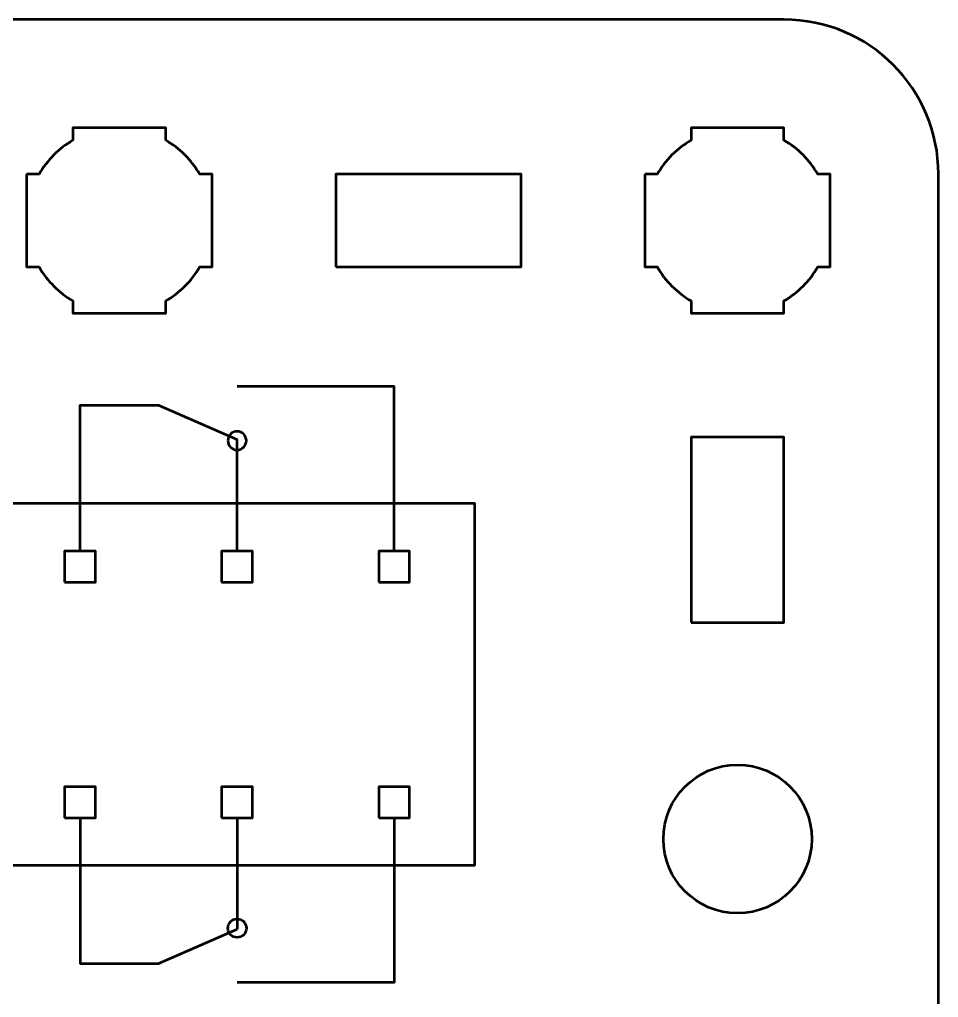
# Model space of a CAD drawing. Header units: centimetres. Extents: x -19.1 to -3.9, y -17.5 to -12.2.
# Drawn here: x -6.823 to -3.85, y -15.362 to -12.2 of the extents above; entities that cross this region are included whole.
import ezdxf

# ---------------------------------------------------------------- set-up
doc = ezdxf.new("R2010")
doc.units = ezdxf.units.CM
doc.header["$MEASUREMENT"] = 0
doc.layers.add('Layer 1', color=7, linetype='Continuous')

msp = doc.modelspace()

# ---------------------------------------------------------------- linework, layer by layer
at = {"layer": 'Layer 1', "lineweight": 53}
msp.add_lwpolyline([(-4.65, -14.15), (-4.35, -14.15), (-4.35, -13.55), (-4.65, -13.55), (-4.65, -14.15)], close=True, dxfattribs=at)
msp.add_ellipse((-4.5, -14.85), major_axis=(0, 0.24), ratio=1, dxfattribs=at)
for points, knots in [([(-9.15, -17), (-9.15, -17), (-9.15, -12.7), (-9.15, -12.7), (-9.15, -12.7), (-9.15, -12.42391), (-8.92609, -12.2), (-8.65, -12.2), (-8.65, -12.2), (-8.65, -12.2), (-4.35, -12.2), (-4.35, -12.2), (-4.35, -12.2), (-4.07391, -12.2), (-3.85, -12.42391), (-3.85, -12.7), (-3.85, -12.7), (-3.85, -12.7), (-3.85, -17), (-3.85, -17), (-3.85, -17), (-3.85, -17.27609), (-4.07391, -17.5), (-4.35, -17.5), (-4.35, -17.5), (-4.35, -17.5), (-8.65, -17.5), (-8.65, -17.5), (-8.65, -17.5), (-8.92609, -17.5), (-9.15, -17.27609), (-9.15, -17)], [0, 0, 0, 0, 0.125, 0.125, 0.125, 0.125, 0.25, 0.25, 0.25, 0.25, 0.375, 0.375, 0.375, 0.375, 0.5, 0.5, 0.5, 0.5, 0.625, 0.625, 0.625, 0.625, 0.75, 0.75, 0.75, 0.75, 0.875, 0.875, 0.875, 0.875, 1, 1, 1, 1]), ([(-6.8, -12.7), (-6.8, -12.7), (-6.75985, -12.7), (-6.75985, -12.7), (-6.75985, -12.7), (-6.7335, -12.65447), (-6.69553, -12.6165), (-6.65, -12.59015), (-6.65, -12.59015), (-6.65, -12.59015), (-6.65, -12.55), (-6.65, -12.55), (-6.65, -12.55), (-6.65, -12.55), (-6.5, -12.55), (-6.5, -12.55), (-6.5, -12.55), (-6.5, -12.55), (-6.35, -12.55), (-6.35, -12.55), (-6.35, -12.55), (-6.35, -12.55), (-6.35, -12.59015), (-6.35, -12.59015), (-6.35, -12.59015), (-6.30447, -12.6165), (-6.2665, -12.65447), (-6.24015, -12.7), (-6.24015, -12.7), (-6.24015, -12.7), (-6.2, -12.7), (-6.2, -12.7), (-6.2, -12.7), (-6.2, -12.7), (-6.2, -12.85), (-6.2, -12.85), (-6.2, -12.85), (-6.2, -12.85), (-6.2, -13), (-6.2, -13), (-6.2, -13), (-6.2, -13), (-6.24015, -13), (-6.24015, -13), (-6.24015, -13), (-6.2665, -13.04553), (-6.30447, -13.0835), (-6.35, -13.10985), (-6.35, -13.10985), (-6.35, -13.10985), (-6.35, -13.15), (-6.35, -13.15), (-6.35, -13.15), (-6.35, -13.15), (-6.5, -13.15), (-6.5, -13.15), (-6.5, -13.15), (-6.5, -13.15), (-6.65, -13.15), (-6.65, -13.15), (-6.65, -13.15), (-6.65, -13.15), (-6.65, -13.10985), (-6.65, -13.10985), (-6.65, -13.10985), (-6.69553, -13.0835), (-6.7335, -13.04553), (-6.75985, -13), (-6.75985, -13), (-6.75985, -13), (-6.8, -13), (-6.8, -13), (-6.8, -13), (-6.8, -13), (-6.8, -12.85), (-6.8, -12.85), (-6.8, -12.85), (-6.8, -12.85), (-6.8, -12.7), (-6.8, -12.7)], [0, 0, 0, 0, 0.05, 0.05, 0.05, 0.05, 0.1, 0.1, 0.1, 0.1, 0.15, 0.15, 0.15, 0.15, 0.2, 0.2, 0.2, 0.2, 0.25, 0.25, 0.25, 0.25, 0.3, 0.3, 0.3, 0.3, 0.35, 0.35, 0.35, 0.35, 0.4, 0.4, 0.4, 0.4, 0.45, 0.45, 0.45, 0.45, 0.5, 0.5, 0.5, 0.5, 0.55, 0.55, 0.55, 0.55, 0.6, 0.6, 0.6, 0.6, 0.65, 0.65, 0.65, 0.65, 0.7, 0.7, 0.7, 0.7, 0.75, 0.75, 0.75, 0.75, 0.8, 0.8, 0.8, 0.8, 0.85, 0.85, 0.85, 0.85, 0.9, 0.9, 0.9, 0.9, 0.95, 0.95, 0.95, 0.95, 1, 1, 1, 1]), ([(-4.8, -12.7), (-4.8, -12.7), (-4.75985, -12.7), (-4.75985, -12.7), (-4.75985, -12.7), (-4.7335, -12.65447), (-4.69553, -12.6165), (-4.65, -12.59015), (-4.65, -12.59015), (-4.65, -12.59015), (-4.65, -12.55), (-4.65, -12.55), (-4.65, -12.55), (-4.65, -12.55), (-4.5, -12.55), (-4.5, -12.55), (-4.5, -12.55), (-4.5, -12.55), (-4.35, -12.55), (-4.35, -12.55), (-4.35, -12.55), (-4.35, -12.55), (-4.35, -12.59015), (-4.35, -12.59015), (-4.35, -12.59015), (-4.30447, -12.6165), (-4.2665, -12.65447), (-4.24015, -12.7), (-4.24015, -12.7), (-4.24015, -12.7), (-4.2, -12.7), (-4.2, -12.7), (-4.2, -12.7), (-4.2, -12.7), (-4.2, -12.85), (-4.2, -12.85), (-4.2, -12.85), (-4.2, -12.85), (-4.2, -13), (-4.2, -13), (-4.2, -13), (-4.2, -13), (-4.24015, -13), (-4.24015, -13), (-4.24015, -13), (-4.2665, -13.04553), (-4.30447, -13.0835), (-4.35, -13.10985), (-4.35, -13.10985), (-4.35, -13.10985), (-4.35, -13.15), (-4.35, -13.15), (-4.35, -13.15), (-4.35, -13.15), (-4.5, -13.15), (-4.5, -13.15), (-4.5, -13.15), (-4.5, -13.15), (-4.65, -13.15), (-4.65, -13.15), (-4.65, -13.15), (-4.65, -13.15), (-4.65, -13.10985), (-4.65, -13.10985), (-4.65, -13.10985), (-4.69553, -13.0835), (-4.7335, -13.04553), (-4.75985, -13), (-4.75985, -13), (-4.75985, -13), (-4.8, -13), (-4.8, -13), (-4.8, -13), (-4.8, -13), (-4.8, -12.85), (-4.8, -12.85), (-4.8, -12.85), (-4.8, -12.85), (-4.8, -12.7), (-4.8, -12.7)], [0, 0, 0, 0, 0.05, 0.05, 0.05, 0.05, 0.1, 0.1, 0.1, 0.1, 0.15, 0.15, 0.15, 0.15, 0.2, 0.2, 0.2, 0.2, 0.25, 0.25, 0.25, 0.25, 0.3, 0.3, 0.3, 0.3, 0.35, 0.35, 0.35, 0.35, 0.4, 0.4, 0.4, 0.4, 0.45, 0.45, 0.45, 0.45, 0.5, 0.5, 0.5, 0.5, 0.55, 0.55, 0.55, 0.55, 0.6, 0.6, 0.6, 0.6, 0.65, 0.65, 0.65, 0.65, 0.7, 0.7, 0.7, 0.7, 0.75, 0.75, 0.75, 0.75, 0.8, 0.8, 0.8, 0.8, 0.85, 0.85, 0.85, 0.85, 0.9, 0.9, 0.9, 0.9, 0.95, 0.95, 0.95, 0.95, 1, 1, 1, 1]), ([(-5.8, -13), (-5.8, -13), (-5.8, -12.7), (-5.8, -12.7), (-5.8, -12.7), (-5.8, -12.7), (-5.2, -12.7), (-5.2, -12.7), (-5.2, -12.7), (-5.2, -12.7), (-5.2, -13), (-5.2, -13), (-5.2, -13), (-5.2, -13), (-5.8, -13), (-5.8, -13)], [0, 0, 0, 0, 0.25, 0.25, 0.25, 0.25, 0.5, 0.5, 0.5, 0.5, 0.75, 0.75, 0.75, 0.75, 1, 1, 1, 1]), ([(-6.677, -14.019), (-6.677, -14.019), (-6.677, -13.919), (-6.677, -13.919), (-6.677, -13.919), (-6.677, -13.919), (-6.577, -13.919), (-6.577, -13.919), (-6.577, -13.919), (-6.577, -13.919), (-6.577, -14.019), (-6.577, -14.019), (-6.577, -14.019), (-6.577, -14.019), (-6.677, -14.019), (-6.677, -14.019)], [0, 0, 0, 0, 0.25, 0.25, 0.25, 0.25, 0.5, 0.5, 0.5, 0.5, 0.75, 0.75, 0.75, 0.75, 1, 1, 1, 1]), ([(-6.169, -14.019), (-6.169, -14.019), (-6.169, -13.919), (-6.169, -13.919), (-6.169, -13.919), (-6.169, -13.919), (-6.069, -13.919), (-6.069, -13.919), (-6.069, -13.919), (-6.069, -13.919), (-6.069, -14.019), (-6.069, -14.019), (-6.069, -14.019), (-6.069, -14.019), (-6.169, -14.019), (-6.169, -14.019)], [0, 0, 0, 0, 0.25, 0.25, 0.25, 0.25, 0.5, 0.5, 0.5, 0.5, 0.75, 0.75, 0.75, 0.75, 1, 1, 1, 1]), ([(-5.661, -14.019), (-5.661, -14.019), (-5.661, -13.919), (-5.661, -13.919), (-5.661, -13.919), (-5.661, -13.919), (-5.561, -13.919), (-5.561, -13.919), (-5.561, -13.919), (-5.561, -13.919), (-5.561, -14.019), (-5.561, -14.019), (-5.561, -14.019), (-5.561, -14.019), (-5.661, -14.019), (-5.661, -14.019)], [0, 0, 0, 0, 0.25, 0.25, 0.25, 0.25, 0.5, 0.5, 0.5, 0.5, 0.75, 0.75, 0.75, 0.75, 1, 1, 1, 1]), ([(-6.677, -14.781), (-6.677, -14.781), (-6.677, -14.681), (-6.677, -14.681), (-6.677, -14.681), (-6.677, -14.681), (-6.577, -14.681), (-6.577, -14.681), (-6.577, -14.681), (-6.577, -14.681), (-6.577, -14.781), (-6.577, -14.781), (-6.577, -14.781), (-6.577, -14.781), (-6.677, -14.781), (-6.677, -14.781)], [0, 0, 0, 0, 0.25, 0.25, 0.25, 0.25, 0.5, 0.5, 0.5, 0.5, 0.75, 0.75, 0.75, 0.75, 1, 1, 1, 1]), ([(-6.169, -14.781), (-6.169, -14.781), (-6.169, -14.681), (-6.169, -14.681), (-6.169, -14.681), (-6.169, -14.681), (-6.069, -14.681), (-6.069, -14.681), (-6.069, -14.681), (-6.069, -14.681), (-6.069, -14.781), (-6.069, -14.781), (-6.069, -14.781), (-6.069, -14.781), (-6.169, -14.781), (-6.169, -14.781)], [0, 0, 0, 0, 0.25, 0.25, 0.25, 0.25, 0.5, 0.5, 0.5, 0.5, 0.75, 0.75, 0.75, 0.75, 1, 1, 1, 1]), ([(-5.661, -14.781), (-5.661, -14.781), (-5.661, -14.681), (-5.661, -14.681), (-5.661, -14.681), (-5.661, -14.681), (-5.561, -14.681), (-5.561, -14.681), (-5.561, -14.681), (-5.561, -14.681), (-5.561, -14.781), (-5.561, -14.781), (-5.561, -14.781), (-5.561, -14.781), (-5.661, -14.781), (-5.661, -14.781)], [0, 0, 0, 0, 0.25, 0.25, 0.25, 0.25, 0.5, 0.5, 0.5, 0.5, 0.75, 0.75, 0.75, 0.75, 1, 1, 1, 1])]:
    msp.add_open_spline(points, degree=3, knots=knots, dxfattribs=at)
at = {"layer": 'Layer 1', "color": 5, "lineweight": 53}
for points, knots in [([(-5.611, -13.919), (-5.611, -13.919), (-5.611, -13.38625), (-5.611, -13.38625), (-5.611, -13.38625), (-5.611, -13.38625), (-6.119, -13.38625), (-6.119, -13.38625)], [0, 0, 0, 0, 0.5, 0.5, 0.5, 0.5, 1, 1, 1, 1]), ([(-6.627, -13.919), (-6.627, -13.919), (-6.627, -13.44738), (-6.627, -13.44738), (-6.627, -13.44738), (-6.627, -13.44738), (-6.373, -13.44738), (-6.373, -13.44738), (-6.373, -13.44738), (-6.373, -13.44738), (-6.119, -13.5585), (-6.119, -13.5585)], [0, 0, 0, 0, 0.3333333, 0.3333333, 0.3333333, 0.3333333, 0.6666667, 0.6666667, 0.6666667, 0.6666667, 1, 1, 1, 1]), ([(-6.149, -13.56165), (-6.149, -13.54509), (-6.13556, -13.53165), (-6.119, -13.53165), (-6.119, -13.53165), (-6.10244, -13.53165), (-6.089, -13.54509), (-6.089, -13.56165), (-6.089, -13.56165), (-6.089, -13.57821), (-6.10244, -13.59165), (-6.119, -13.59165), (-6.119, -13.59165), (-6.13556, -13.59165), (-6.149, -13.57821), (-6.149, -13.56165)], [0, 0, 0, 0, 0.25, 0.25, 0.25, 0.25, 0.5, 0.5, 0.5, 0.5, 0.75, 0.75, 0.75, 0.75, 1, 1, 1, 1]), ([(-6.627, -14.781), (-6.627, -14.781), (-6.627, -15.25262), (-6.627, -15.25262), (-6.627, -15.25262), (-6.627, -15.25262), (-6.373, -15.25262), (-6.373, -15.25262), (-6.373, -15.25262), (-6.373, -15.25262), (-6.119, -15.1415), (-6.119, -15.1415)], [0, 0, 0, 0, 0.3333333, 0.3333333, 0.3333333, 0.3333333, 0.6666667, 0.6666667, 0.6666667, 0.6666667, 1, 1, 1, 1]), ([(-5.611, -14.781), (-5.611, -14.781), (-5.611, -15.31375), (-5.611, -15.31375), (-5.611, -15.31375), (-5.611, -15.31375), (-6.119, -15.31375), (-6.119, -15.31375)], [0, 0, 0, 0, 0.5, 0.5, 0.5, 0.5, 1, 1, 1, 1]), ([(-6.149, -15.13835), (-6.149, -15.15491), (-6.13556, -15.16835), (-6.119, -15.16835), (-6.119, -15.16835), (-6.10244, -15.16835), (-6.089, -15.15491), (-6.089, -15.13835), (-6.089, -15.13835), (-6.089, -15.12179), (-6.10244, -15.10835), (-6.119, -15.10835), (-6.119, -15.10835), (-6.13556, -15.10835), (-6.149, -15.12179), (-6.149, -15.13835)], [0, 0, 0, 0, 0.25, 0.25, 0.25, 0.25, 0.5, 0.5, 0.5, 0.5, 0.75, 0.75, 0.75, 0.75, 1, 1, 1, 1])]:
    msp.add_open_spline(points, degree=3, knots=knots, dxfattribs=at)
for points in [[(-6.119, -13.919), (-6.119, -13.919), (-6.119, -13.5585), (-6.119, -13.5585)], [(-6.119, -14.781), (-6.119, -14.781), (-6.119, -15.1415), (-6.119, -15.1415)]]:
    msp.add_open_spline(points, degree=3, dxfattribs=at)
at = {"layer": 'Layer 1', "color": 202, "lineweight": 53}
msp.add_open_spline([(-7.65, -14.935), (-7.65, -14.935), (-7.65, -13.765), (-7.65, -13.765), (-7.65, -13.765), (-7.65, -13.765), (-5.35, -13.765), (-5.35, -13.765), (-5.35, -13.765), (-5.35, -13.765), (-5.35, -14.935), (-5.35, -14.935), (-5.35, -14.935), (-5.35, -14.935), (-7.65, -14.935), (-7.65, -14.935)], degree=3, knots=[0, 0, 0, 0, 0.25, 0.25, 0.25, 0.25, 0.5, 0.5, 0.5, 0.5, 0.75, 0.75, 0.75, 0.75, 1, 1, 1, 1], dxfattribs=at)

doc.saveas('drawing.dxf')
